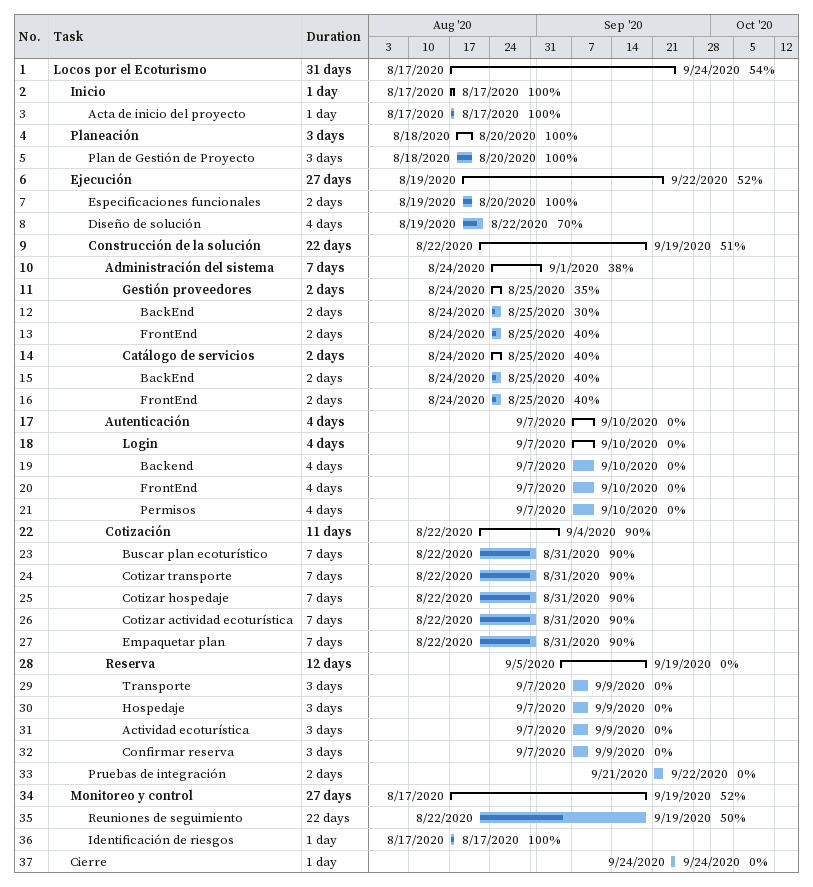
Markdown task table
| ID | Level | Task | Duration | Start | Finish | % complete |
|---|---|---|---|---|---|---|
| 1 | 1 | **Locos por el Ecoturismo** | 31d | 2020-08-17 | 2020-09-24 | 54 |
| 2 | 2 | **Inicio** | 1d | 2020-08-17 | 2020-08-17 | 100 |
| 3 | 3 | Acta de inicio del proyecto | 1d | 2020-08-17 | 2020-08-17 | 100 |
| 4 | 2 | **Planeación** | 3d | 2020-08-18 | 2020-08-20 | 100 |
| 5 | 3 | Plan de Gestión de Proyecto | 3d | 2020-08-18 | 2020-08-20 | 100 |
| 6 | 2 | **Ejecución** | 27d | 2020-08-19 | 2020-09-22 | 52 |
| 7 | 3 | Especificaciones funcionales | 2d | 2020-08-19 | 2020-08-20 | 100 |
| 8 | 3 | Diseño de solución | 4d | 2020-08-19 | 2020-08-22 | 70 |
| 9 | 3 | **Construcción de la solución** | 22d | 2020-08-22 | 2020-09-19 | 51 |
| 10 | 4 | **Administración del sistema** | 7d | 2020-08-24 | 2020-09-01 | 38 |
| 11 | 5 | **Gestión proveedores** | 2d | 2020-08-24 | 2020-08-25 | 35 |
| 12 | 6 | BackEnd | 2d | 2020-08-24 | 2020-08-25 | 30 |
| 13 | 6 | FrontEnd | 2d | 2020-08-24 | 2020-08-25 | 40 |
| 14 | 5 | **Catálogo de servicios** | 2d | 2020-08-24 | 2020-08-25 | 40 |
| 15 | 6 | BackEnd | 2d | 2020-08-24 | 2020-08-25 | 40 |
| 16 | 6 | FrontEnd | 2d | 2020-08-24 | 2020-08-25 | 40 |
| 17 | 4 | **Autenticación** | 4d | 2020-09-07 | 2020-09-10 | 0 |
| 18 | 5 | **Login** | 4d | 2020-09-07 | 2020-09-10 | 0 |
| 19 | 6 | Backend | 4d | 2020-09-07 | 2020-09-10 | 0 |
| 20 | 6 | FrontEnd | 4d | 2020-09-07 | 2020-09-10 | 0 |
| 21 | 6 | Permisos | 4d | 2020-09-07 | 2020-09-10 | 0 |
| 22 | 4 | **Cotización** | 11d | 2020-08-22 | 2020-09-04 | 90 |
| 23 | 5 | Buscar plan ecoturístico | 7d | 2020-08-22 | 2020-08-31 | 90 |
| 24 | 5 | Cotizar transporte | 7d | 2020-08-22 | 2020-08-31 | 90 |
| 25 | 5 | Cotizar hospedaje | 7d | 2020-08-22 | 2020-08-31 | 90 |
| 26 | 5 | Cotizar actividad ecoturística | 7d | 2020-08-22 | 2020-08-31 | 90 |
| 27 | 5 | Empaquetar plan | 7d | 2020-08-22 | 2020-08-31 | 90 |
| 28 | 4 | **Reserva** | 12d | 2020-09-05 | 2020-09-19 | 0 |
| 29 | 5 | Transporte | 3d | 2020-09-07 | 2020-09-09 | 0 |
| 30 | 5 | Hospedaje | 3d | 2020-09-07 | 2020-09-09 | 0 |
| 31 | 5 | Actividad ecoturística | 3d | 2020-09-07 | 2020-09-09 | 0 |
| 32 | 5 | Confirmar reserva | 3d | 2020-09-07 | 2020-09-09 | 0 |
| 33 | 3 | Pruebas de integración | 2d | 2020-09-21 | 2020-09-22 | 0 |
| 34 | 2 | **Monitoreo y control** | 27d | 2020-08-17 | 2020-09-19 | 52 |
| 35 | 3 | Reuniones de seguimiento | 22d | 2020-08-22 | 2020-09-19 | 50 |
| 36 | 3 | Identificación de riesgos | 1d | 2020-08-17 | 2020-08-17 | 100 |
| 37 | 2 | Cierre | 1d | 2020-09-24 | 2020-09-24 | 0 |
